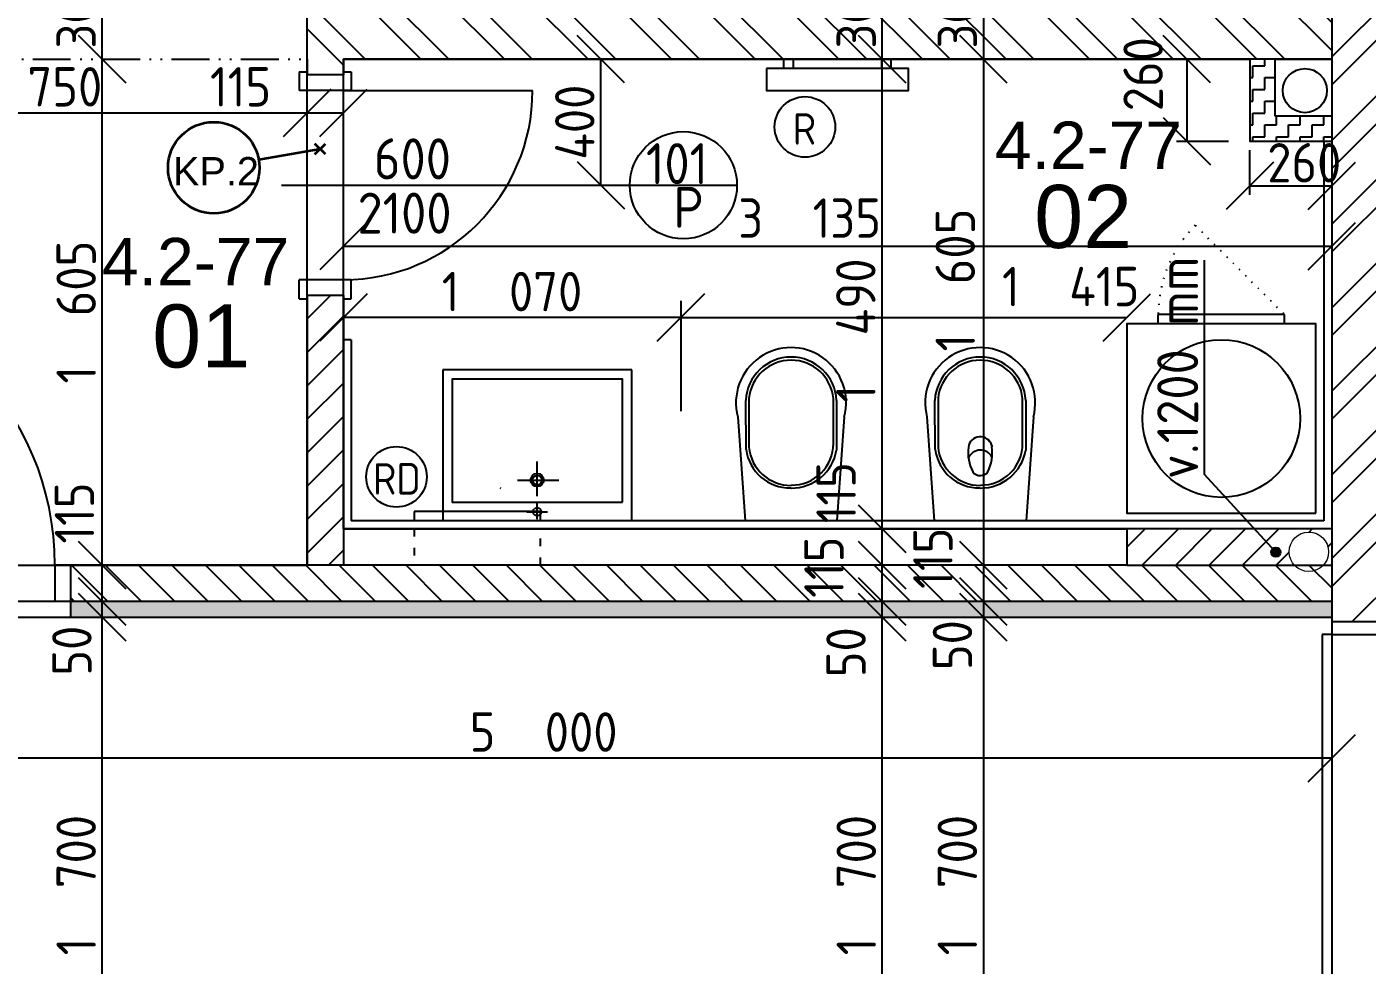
# Model space of a CAD drawing. Extents: x 4511820 to 5180432, y -1526536 to -944957.
# Drawn here: x 4989732 to 4993983, y -1065572 to -1062596 of the extents above; entities that cross this region are included whole.
import ezdxf

# ---------------------------------------------------------------- set-up
doc = ezdxf.new("R2010")
doc.units = 0
doc.header["$MEASUREMENT"] = 0
for name, pattern in [('ACAD_ISO03W100', [30, 12, -18]), ('ACAD_ISO07W100', [3.5, 0.5, -3]), ('ACAD_ISO12W100', [22, 12, -3, 0.5, -3, 0.5, -3]), ('DASHED', [0.75, 0.5, -0.25])]:
    doc.linetypes.add(name, pattern=pattern)
doc.layers.get('0').update_dxf_attribs({"linetype": 'CONTINUOUS'})
doc.layers.get('Defpoints').update_dxf_attribs({"color": 61, "linetype": 'CONTINUOUS'})
for name, color, linetype in [('DVERE', 45, 'CONTINUOUS'), ('KÓTY', 4, 'CONTINUOUS'), ('MÚRY', 1, 'CONTINUOUS'), ('Plochy', 41, 'CONTINUOUS'), ('POPIS', 7, 'CONTINUOUS'), ('TENKÁ', 7, 'CONTINUOUS'), ('tzb', 153, 'CONTINUOUS'), ('Z-Kúrenie', 101, 'CONTINUOUS'), ('ZARIADENIE1', 145, 'CONTINUOUS'), ('ZARIADOVACIE', 144, 'CONTINUOUS'), ('zz-vetr', 52, 'CONTINUOUS'), ('ŠRAFY', 82, 'CONTINUOUS')]:
    doc.layers.add(name, color=color, linetype=linetype)
doc.layers.add('preklady', color=74, linetype='CONTINUOUS', lineweight=35)
doc.layers.add('zz-kanal-splaskova', color=37, linetype='CONTINUOUS', lineweight=18)
doc.styles.add('ARIAL', font='arial.ttf')
doc.styles.add('STYLE1', font='isocp.shx')
doc.dimstyles.new('STANDARD-50', dxfattribs={"dimtxt": 125, "dimasz": 150, "dimexe": 10, "dimexo": 200, "dimgap": 20, "dimtad": 1, "dimdsep": 46, "dimlunit": 6, "dimtxsty": 'STYLE1', "dimblk1": 'OBLIQUE', "dimblk2": 'OBLIQUE', "dimsah": 1, "dimcen": 2.5, "dimse1": 1, "dimse2": 1, "dimadec": 0, "dimazin": 0, "dimtfac": 1, "dimtmove": 1, "dimatfit": 3, "dimldrblk": 'OBLIQUE', "dimfxl": 1, "dimtolj": 1, "dimtzin": 0, "dimarcsym": 0})

# ---------------------------------------------------------------- blocks, each defined once
blk = doc.blocks.new('pračka')
at = {"layer": 'ZARIADENIE1', "color": 8, "linetype": 'ACAD_ISO07W100', "ltscale": 8}
blk.add_line((4536136.9, -1117296.3), (4536419.7, -1117579.2), dxfattribs=at)
at = {"layer": 'ZARIADENIE1', "color": 8}
for p, q in [((4536419.7, -1117579.2), (4536019.7, -1117579.2)), ((4536019.7, -1117609.2), (4536019.7, -1117579.2)), ((4536419.7, -1117609.2), (4536419.7, -1117579.2))]:
    blk.add_line(p, q, dxfattribs=at)
blk.add_lwpolyline([(4536519.7, -1118209.2), (4536519.7, -1117609.2), (4535919.7, -1117609.2), (4535919.7, -1118209.2)], close=True, dxfattribs=at)
blk.add_circle((4536219.7, -1117909.2), 250, dxfattribs=at)
at = {"layer": 'ZARIADENIE1', "color": 8, "linetype": 'ACAD_ISO07W100', "ltscale": 8}
blk.add_arc((4536419.7, -1117579.2), 400, 135, 180, dxfattribs=at)
blk = doc.blocks.new('_OBLIQUE')
at = {"color": 0, "linetype": 'ByBlock'}
blk.add_line((-0.5, -0.5), (0.5, 0.5), dxfattribs=at)
blk = doc.blocks.new('*D20871')
at = {"layer": 'Defpoints', "color": 0}
for p in [(4989971, -1064468.2), (4990364.5, -1064468.2), (4990364.5, -1066168.2)]:
    blk.add_point(p, dxfattribs=at)
at = {"layer": 'KÓTY', "color": 0, "lineweight": -2}
blk.add_line((4989971, -1066168.2), (4989971, -1064468.2), dxfattribs=at)
at = {"layer": 'KÓTY', "color": 0, "linetype": 'ByBlock', "lineweight": -2, "xscale": 150, "yscale": 150, "zscale": 150}
for p, rotation in [((4989971, -1064468.2), 90), ((4989971, -1066168.2), 270)]:
    blk.add_blockref('_OBLIQUE', p, dxfattribs=dict(at, rotation=rotation))
at = {"layer": 'KÓTY', "color": 0, "insert": (4989888.5, -1065318.2), "char_height": 125, "attachment_point": 5, "rotation": 90, "style": 'STYLE1'}
blk.add_mtext('\\A1;1ﾠ700', dxfattribs=at)
blk = doc.blocks.new('*D20872')
at = {"layer": 'Defpoints', "color": 0}
for p in [(4989971, -1064418.2), (4989971, -1064418.2), (4989971, -1064468.2)]:
    blk.add_point(p, dxfattribs=at)
at = {"layer": 'KÓTY', "color": 0, "lineweight": -2}
blk.add_line((4989971, -1064468.2), (4989971, -1064418.2), dxfattribs=at)
at = {"layer": 'KÓTY', "color": 0, "linetype": 'ByBlock', "lineweight": -2, "xscale": 150, "yscale": 150, "zscale": 150}
for p, rotation in [((4989971, -1064418.2), 90), ((4989971, -1064468.2), 270)]:
    blk.add_blockref('_OBLIQUE', p, dxfattribs=dict(at, rotation=rotation))
at = {"layer": 'KÓTY', "color": 0, "insert": (4989875, -1064574.5), "char_height": 125, "attachment_point": 5, "rotation": 90, "style": 'STYLE1'}
blk.add_mtext('\\A1;50', dxfattribs=at)
blk = doc.blocks.new('*D20873')
at = {"layer": 'Defpoints', "color": 0}
for p in [(4989971, -1064303.2), (4990144.5, -1064303.2), (4989971, -1064418.2)]:
    blk.add_point(p, dxfattribs=at)
at = {"layer": 'KÓTY', "color": 0, "lineweight": -2}
blk.add_line((4989971, -1064418.2), (4989971, -1064303.2), dxfattribs=at)
at = {"layer": 'KÓTY', "color": 0, "linetype": 'ByBlock', "lineweight": -2, "xscale": 150, "yscale": 150, "zscale": 150}
for p, rotation in [((4989971, -1064303.2), 90), ((4989971, -1064418.2), 270)]:
    blk.add_blockref('_OBLIQUE', p, dxfattribs=dict(at, rotation=rotation))
at = {"layer": 'KÓTY', "color": 0, "insert": (4989883, -1064138), "char_height": 125, "attachment_point": 5, "rotation": 90, "style": 'STYLE1'}
blk.add_mtext('\\A1;115', dxfattribs=at)
blk = doc.blocks.new('*D20874')
at = {"layer": 'Defpoints', "color": 0}
for p in [(4989971, -1062698.2), (4990144.5, -1062698.2), (4990144.5, -1064303.2)]:
    blk.add_point(p, dxfattribs=at)
at = {"layer": 'KÓTY', "color": 0, "lineweight": -2}
blk.add_line((4989971, -1064303.2), (4989971, -1062698.2), dxfattribs=at)
at = {"layer": 'KÓTY', "color": 0, "linetype": 'ByBlock', "lineweight": -2, "xscale": 150, "yscale": 150, "zscale": 150}
for p, rotation in [((4989971, -1062698.2), 90), ((4989971, -1064303.2), 270)]:
    blk.add_blockref('_OBLIQUE', p, dxfattribs=dict(at, rotation=rotation))
at = {"layer": 'KÓTY', "color": 0, "insert": (4989888.5, -1063500.7), "char_height": 125, "attachment_point": 5, "rotation": 90, "style": 'STYLE1'}
blk.add_mtext('\\A1;1ﾠ605', dxfattribs=at)
blk = doc.blocks.new('*D20875')
at = {"layer": 'Defpoints', "color": 0}
for p in [(4989971, -1062398.2), (4990046, -1062398.2), (4990144.5, -1062698.2)]:
    blk.add_point(p, dxfattribs=at)
at = {"layer": 'KÓTY', "color": 0, "lineweight": -2}
blk.add_line((4989971, -1062698.2), (4989971, -1062398.2), dxfattribs=at)
at = {"layer": 'KÓTY', "color": 0, "linetype": 'ByBlock', "lineweight": -2, "xscale": 150, "yscale": 150, "zscale": 150}
for p, rotation in [((4989971, -1062398.2), 90), ((4989971, -1062698.2), 270)]:
    blk.add_blockref('_OBLIQUE', p, dxfattribs=dict(at, rotation=rotation))
at = {"layer": 'KÓTY', "color": 0, "insert": (4989888.5, -1062548.2), "char_height": 125, "attachment_point": 5, "rotation": 90, "style": 'STYLE1'}
blk.add_mtext('\\A1;300', dxfattribs=at)
blk = doc.blocks.new('*D20905')
at = {"layer": 'Defpoints', "color": 0}
for p in [(4993572.5, -1062398.2), (4992766, -1062698.2), (4993572.5, -1062698.2)]:
    blk.add_point(p, dxfattribs=at)
at = {"layer": 'KÓTY', "color": 0, "lineweight": -2}
blk.add_line((4992766, -1062398.2), (4992766, -1062698.2), dxfattribs=at)
at = {"layer": 'KÓTY', "color": 0, "linetype": 'ByBlock', "lineweight": -2, "xscale": 150, "yscale": 150, "zscale": 150}
for p, rotation in [((4992766, -1062398.2), 90), ((4992766, -1062698.2), 270)]:
    blk.add_blockref('_OBLIQUE', p, dxfattribs=dict(at, rotation=rotation))
at = {"layer": 'KÓTY', "color": 0, "insert": (4992683.5, -1062548.2), "char_height": 125, "attachment_point": 5, "rotation": 90, "style": 'STYLE1'}
blk.add_mtext('\\A1;300', dxfattribs=at)
blk = doc.blocks.new('*D20906')
at = {"layer": 'Defpoints', "color": 0}
for p in [(4993572.5, -1062698.2), (4992766, -1064303.2), (4993572.5, -1064303.2)]:
    blk.add_point(p, dxfattribs=at)
at = {"layer": 'KÓTY', "color": 0, "lineweight": -2}
blk.add_line((4992766, -1062698.2), (4992766, -1064303.2), dxfattribs=at)
at = {"layer": 'KÓTY', "color": 0, "linetype": 'ByBlock', "lineweight": -2, "xscale": 150, "yscale": 150, "zscale": 150}
for p, rotation in [((4992766, -1062698.2), 90), ((4992766, -1064303.2), 270)]:
    blk.add_blockref('_OBLIQUE', p, dxfattribs=dict(at, rotation=rotation))
at = {"layer": 'KÓTY', "color": 0, "insert": (4992677, -1063399), "char_height": 125, "attachment_point": 5, "rotation": 90, "style": 'STYLE1'}
blk.add_mtext('\\A1;1ﾠ605', dxfattribs=at)
blk = doc.blocks.new('*D20907')
at = {"layer": 'Defpoints', "color": 0}
for p in [(4993572.5, -1064303.2), (4992766, -1064418.2), (4993572.5, -1064418.2)]:
    blk.add_point(p, dxfattribs=at)
at = {"layer": 'KÓTY', "color": 0, "lineweight": -2}
blk.add_line((4992766, -1064303.2), (4992766, -1064418.2), dxfattribs=at)
at = {"layer": 'KÓTY', "color": 0, "linetype": 'ByBlock', "lineweight": -2, "xscale": 150, "yscale": 150, "zscale": 150}
for p, rotation in [((4992766, -1064303.2), 90), ((4992766, -1064418.2), 270)]:
    blk.add_blockref('_OBLIQUE', p, dxfattribs=dict(at, rotation=rotation))
at = {"layer": 'KÓTY', "color": 0, "insert": (4992606, -1064281.5), "char_height": 125, "attachment_point": 5, "rotation": 90, "style": 'STYLE1'}
blk.add_mtext('\\A1;115', dxfattribs=at)
blk = doc.blocks.new('*D20908')
at = {"layer": 'Defpoints', "color": 0}
for p in [(4993572.5, -1064418.2), (4992766, -1064468.2), (4993572.5, -1064468.2)]:
    blk.add_point(p, dxfattribs=at)
at = {"layer": 'KÓTY', "color": 0, "lineweight": -2}
blk.add_line((4992766, -1064418.2), (4992766, -1064468.2), dxfattribs=at)
at = {"layer": 'KÓTY', "color": 0, "linetype": 'ByBlock', "lineweight": -2, "xscale": 150, "yscale": 150, "zscale": 150}
for p, rotation in [((4992766, -1064418.2), 90), ((4992766, -1064468.2), 270)]:
    blk.add_blockref('_OBLIQUE', p, dxfattribs=dict(at, rotation=rotation))
at = {"layer": 'KÓTY', "color": 0, "insert": (4992668, -1064557), "char_height": 125, "attachment_point": 5, "rotation": 90, "style": 'STYLE1'}
blk.add_mtext('\\A1;50', dxfattribs=at)
blk = doc.blocks.new('*D20909')
at = {"layer": 'Defpoints', "color": 0}
for p in [(4993572.5, -1064468.2), (4992766, -1066168.2), (4993572.5, -1066168.2)]:
    blk.add_point(p, dxfattribs=at)
at = {"layer": 'KÓTY', "color": 0, "lineweight": -2}
blk.add_line((4992766, -1064468.2), (4992766, -1066168.2), dxfattribs=at)
at = {"layer": 'KÓTY', "color": 0, "linetype": 'ByBlock', "lineweight": -2, "xscale": 150, "yscale": 150, "zscale": 150}
for p, rotation in [((4992766, -1064468.2), 90), ((4992766, -1066168.2), 270)]:
    blk.add_blockref('_OBLIQUE', p, dxfattribs=dict(at, rotation=rotation))
at = {"layer": 'KÓTY', "color": 0, "insert": (4992683.5, -1065318.2), "char_height": 125, "attachment_point": 5, "rotation": 90, "style": 'STYLE1'}
blk.add_mtext('\\A1;1ﾠ700', dxfattribs=at)
blk = doc.blocks.new('*D20911')
at = {"layer": 'Defpoints', "color": 0}
for p in [(4992445.5, -1064468.2), (4992445.5, -1064468.2), (4992445.5, -1066168.2)]:
    blk.add_point(p, dxfattribs=at)
at = {"layer": 'KÓTY', "color": 0, "lineweight": -2}
blk.add_line((4992445.5, -1066168.2), (4992445.5, -1064468.2), dxfattribs=at)
at = {"layer": 'KÓTY', "color": 0, "linetype": 'ByBlock', "lineweight": -2, "xscale": 150, "yscale": 150, "zscale": 150}
for p, rotation in [((4992445.5, -1064468.2), 90), ((4992445.5, -1066168.2), 270)]:
    blk.add_blockref('_OBLIQUE', p, dxfattribs=dict(at, rotation=rotation))
at = {"layer": 'KÓTY', "color": 0, "insert": (4992363, -1065318.2), "char_height": 125, "attachment_point": 5, "rotation": 90, "style": 'STYLE1'}
blk.add_mtext('\\A1;1ﾠ700', dxfattribs=at)
blk = doc.blocks.new('*D20912')
at = {"layer": 'Defpoints', "color": 0}
for p in [(4992445.5, -1064418.2), (4992445.5, -1064418.2), (4992445.5, -1064468.2)]:
    blk.add_point(p, dxfattribs=at)
at = {"layer": 'KÓTY', "color": 0, "lineweight": -2}
blk.add_line((4992445.5, -1064468.2), (4992445.5, -1064418.2), dxfattribs=at)
at = {"layer": 'KÓTY', "color": 0, "linetype": 'ByBlock', "lineweight": -2, "xscale": 150, "yscale": 150, "zscale": 150}
for p, rotation in [((4992445.5, -1064418.2), 90), ((4992445.5, -1064468.2), 270)]:
    blk.add_blockref('_OBLIQUE', p, dxfattribs=dict(at, rotation=rotation))
at = {"layer": 'KÓTY', "color": 0, "insert": (4992330.5, -1064579.5), "char_height": 125, "attachment_point": 5, "rotation": 90, "style": 'STYLE1'}
blk.add_mtext('\\A1;50', dxfattribs=at)
blk = doc.blocks.new('*D20913')
at = {"layer": 'Defpoints', "color": 0}
for p in [(4992445.5, -1064303.2), (4992445.5, -1064303.2), (4992445.5, -1064418.2)]:
    blk.add_point(p, dxfattribs=at)
at = {"layer": 'KÓTY', "color": 0, "lineweight": -2}
blk.add_line((4992445.5, -1064418.2), (4992445.5, -1064303.2), dxfattribs=at)
at = {"layer": 'KÓTY', "color": 0, "linetype": 'ByBlock', "lineweight": -2, "xscale": 150, "yscale": 150, "zscale": 150}
for p, rotation in [((4992445.5, -1064303.2), 90), ((4992445.5, -1064418.2), 270)]:
    blk.add_blockref('_OBLIQUE', p, dxfattribs=dict(at, rotation=rotation))
at = {"layer": 'KÓTY', "color": 0, "insert": (4992260.5, -1064309.9), "char_height": 125, "attachment_point": 5, "rotation": 90, "style": 'STYLE1'}
blk.add_mtext('\\A1;115', dxfattribs=at)
blk = doc.blocks.new('*D20914')
at = {"layer": 'Defpoints', "color": 0}
for p in [(4992445.5, -1064188.2), (4992445.5, -1064188.2), (4992445.5, -1064303.2)]:
    blk.add_point(p, dxfattribs=at)
at = {"layer": 'KÓTY', "color": 0, "lineweight": -2}
blk.add_line((4992445.5, -1064303.2), (4992445.5, -1064188.2), dxfattribs=at)
at = {"layer": 'KÓTY', "color": 0, "linetype": 'ByBlock', "lineweight": -2, "xscale": 150, "yscale": 150, "zscale": 150}
for p, rotation in [((4992445.5, -1064188.2), 90), ((4992445.5, -1064303.2), 270)]:
    blk.add_blockref('_OBLIQUE', p, dxfattribs=dict(at, rotation=rotation))
at = {"layer": 'KÓTY', "color": 0, "insert": (4992299, -1064073.5), "char_height": 125, "attachment_point": 5, "rotation": 90, "style": 'STYLE1'}
blk.add_mtext('\\A1;115', dxfattribs=at)
blk = doc.blocks.new('*D20915')
at = {"layer": 'Defpoints', "color": 0}
for p in [(4992445.5, -1062698.2), (4992445.5, -1062698.2), (4992445.5, -1064188.2)]:
    blk.add_point(p, dxfattribs=at)
at = {"layer": 'KÓTY', "color": 0, "lineweight": -2}
blk.add_line((4992445.5, -1064188.2), (4992445.5, -1062698.2), dxfattribs=at)
at = {"layer": 'KÓTY', "color": 0, "linetype": 'ByBlock', "lineweight": -2, "xscale": 150, "yscale": 150, "zscale": 150}
for p, rotation in [((4992445.5, -1062698.2), 90), ((4992445.5, -1064188.2), 270)]:
    blk.add_blockref('_OBLIQUE', p, dxfattribs=dict(at, rotation=rotation))
at = {"layer": 'KÓTY', "color": 0, "insert": (4992361.5, -1063559), "char_height": 125, "attachment_point": 5, "rotation": 90, "style": 'STYLE1'}
blk.add_mtext('\\A1;1ﾠ490', dxfattribs=at)
blk = doc.blocks.new('*D20916')
at = {"layer": 'Defpoints', "color": 0}
for p in [(4992445.5, -1062398.2), (4992445.5, -1062398.2), (4992445.5, -1062698.2)]:
    blk.add_point(p, dxfattribs=at)
at = {"layer": 'KÓTY', "color": 0, "lineweight": -2}
blk.add_line((4992445.5, -1062698.2), (4992445.5, -1062398.2), dxfattribs=at)
at = {"layer": 'KÓTY', "color": 0, "linetype": 'ByBlock', "lineweight": -2, "xscale": 150, "yscale": 150, "zscale": 150}
for p, rotation in [((4992445.5, -1062398.2), 90), ((4992445.5, -1062698.2), 270)]:
    blk.add_blockref('_OBLIQUE', p, dxfattribs=dict(at, rotation=rotation))
at = {"layer": 'KÓTY', "color": 0, "insert": (4992363, -1062548.2), "char_height": 125, "attachment_point": 5, "rotation": 90, "style": 'STYLE1'}
blk.add_mtext('\\A1;300', dxfattribs=at)
blk = doc.blocks.new('*D20991')
at = {"layer": 'Defpoints', "color": 0}
for p in [(4991552.5, -1062698.2), (4991878.5, -1062698.2), (4991878.5, -1063098.2)]:
    blk.add_point(p, dxfattribs=at)
at = {"layer": 'KÓTY', "color": 0, "lineweight": -2}
blk.add_line((4991552.5, -1063098.2), (4991552.5, -1062698.2), dxfattribs=at)
at = {"layer": 'KÓTY', "color": 0, "linetype": 'ByBlock', "lineweight": -2, "xscale": 150, "yscale": 150, "zscale": 150}
for p, rotation in [((4991552.5, -1062698.2), 90), ((4991552.5, -1063098.2), 270)]:
    blk.add_blockref('_OBLIQUE', p, dxfattribs=dict(at, rotation=rotation))
at = {"layer": 'KÓTY', "color": 0, "insert": (4991470, -1062898.2), "char_height": 125, "attachment_point": 5, "rotation": 90, "style": 'STYLE1'}
blk.add_mtext('\\A1;400', dxfattribs=at)
blk = doc.blocks.new('*D20992')
at = {"layer": 'Defpoints', "color": 0}
for p in [(4990736, -1063518), (4990736, -1064188.2), (4991806, -1064245.7)]:
    blk.add_point(p, dxfattribs=at)
at = {"layer": 'KÓTY', "color": 0, "lineweight": -2}
blk.add_line((4991806, -1063518), (4990736, -1063518), dxfattribs=at)
at = {"layer": 'KÓTY', "color": 0, "linetype": 'ByBlock', "lineweight": -2, "xscale": 150, "yscale": 150, "zscale": 150, "rotation": 180}
blk.add_blockref('_OBLIQUE', (4990736, -1063518), dxfattribs=at)
at = {"layer": 'KÓTY', "color": 0, "linetype": 'ByBlock', "lineweight": -2, "xscale": 150, "yscale": 150, "zscale": 150}
blk.add_blockref('_OBLIQUE', (4991806, -1063518), dxfattribs=at)
at = {"layer": 'KÓTY', "color": 0, "insert": (4991271, -1063435.5), "char_height": 125, "attachment_point": 5, "style": 'STYLE1'}
blk.add_mtext('\\A1;1ﾠ070', dxfattribs=at)
blk = doc.blocks.new('*D20993')
at = {"layer": 'Defpoints', "color": 0}
for p in [(4993221, -1063518), (4991806, -1064188.2), (4993221, -1064188.2)]:
    blk.add_point(p, dxfattribs=at)
at = {"layer": 'KÓTY', "color": 0, "lineweight": -2}
blk.add_line((4991806, -1063518), (4993221, -1063518), dxfattribs=at)
at = {"layer": 'KÓTY', "color": 0, "linetype": 'ByBlock', "lineweight": -2, "xscale": 150, "yscale": 150, "zscale": 150, "rotation": 180}
blk.add_blockref('_OBLIQUE', (4991806, -1063518), dxfattribs=at)
at = {"layer": 'KÓTY', "color": 0, "linetype": 'ByBlock', "lineweight": -2, "xscale": 150, "yscale": 150, "zscale": 150}
blk.add_blockref('_OBLIQUE', (4993221, -1063518), dxfattribs=at)
at = {"layer": 'KÓTY', "color": 0, "insert": (4993043, -1063419.5), "char_height": 125, "attachment_point": 5, "style": 'STYLE1'}
blk.add_mtext('\\A1;1ﾠ415', dxfattribs=at)
blk = doc.blocks.new('*D21001')
at = {"layer": 'Defpoints', "color": 0}
for p in [(4988871, -1064418.2), (4993871, -1064418.2), (4988871, -1064915)]:
    blk.add_point(p, dxfattribs=at)
at = {"layer": 'KÓTY', "color": 0, "lineweight": -2}
blk.add_line((4993871, -1064915), (4988871, -1064915), dxfattribs=at)
at = {"layer": 'KÓTY', "color": 0, "linetype": 'ByBlock', "lineweight": -2, "xscale": 150, "yscale": 150, "zscale": 150, "rotation": 180}
blk.add_blockref('_OBLIQUE', (4988871, -1064915), dxfattribs=at)
at = {"layer": 'KÓTY', "color": 0, "linetype": 'ByBlock', "lineweight": -2, "xscale": 150, "yscale": 150, "zscale": 150}
blk.add_blockref('_OBLIQUE', (4993871, -1064915), dxfattribs=at)
at = {"layer": 'KÓTY', "color": 0, "insert": (4991371, -1064832.5), "char_height": 125, "attachment_point": 5, "style": 'STYLE1'}
blk.add_mtext('\\A1;5ﾠ000', dxfattribs=at)
blk = doc.blocks.new('*D21048')
at = {"layer": 'Defpoints', "color": 0}
for p in [(4988871, -1062698.2), (4990621, -1062698.2), (4990621, -1062868.5)]:
    blk.add_point(p, dxfattribs=at)
at = {"layer": 'KÓTY', "color": 0, "lineweight": -2}
blk.add_line((4988871, -1062868.5), (4990621, -1062868.5), dxfattribs=at)
at = {"layer": 'KÓTY', "color": 0, "linetype": 'ByBlock', "lineweight": -2, "xscale": 150, "yscale": 150, "zscale": 150, "rotation": 180}
blk.add_blockref('_OBLIQUE', (4988871, -1062868.5), dxfattribs=at)
at = {"layer": 'KÓTY', "color": 0, "linetype": 'ByBlock', "lineweight": -2, "xscale": 150, "yscale": 150, "zscale": 150}
blk.add_blockref('_OBLIQUE', (4990621, -1062868.5), dxfattribs=at)
at = {"layer": 'KÓTY', "color": 0, "insert": (4989746, -1062786), "char_height": 125, "attachment_point": 5, "style": 'STYLE1'}
blk.add_mtext('\\A1;1ﾠ750', dxfattribs=at)
blk = doc.blocks.new('*D21049')
at = {"layer": 'Defpoints', "color": 0}
for p in [(4990621, -1062698.2), (4990736, -1062698.2), (4990736, -1062868.5)]:
    blk.add_point(p, dxfattribs=at)
at = {"layer": 'KÓTY', "color": 0, "lineweight": -2}
blk.add_line((4990621, -1062868.5), (4990736, -1062868.5), dxfattribs=at)
at = {"layer": 'KÓTY', "color": 0, "linetype": 'ByBlock', "lineweight": -2, "xscale": 150, "yscale": 150, "zscale": 150, "rotation": 180}
blk.add_blockref('_OBLIQUE', (4990621, -1062868.5), dxfattribs=at)
at = {"layer": 'KÓTY', "color": 0, "linetype": 'ByBlock', "lineweight": -2, "xscale": 150, "yscale": 150, "zscale": 150}
blk.add_blockref('_OBLIQUE', (4990736, -1062868.5), dxfattribs=at)
at = {"layer": 'KÓTY', "color": 0, "insert": (4990410, -1062786), "char_height": 125, "attachment_point": 5, "style": 'STYLE1'}
blk.add_mtext('\\A1;115', dxfattribs=at)
blk = doc.blocks.new('*D31608')
at = {"layer": 'Defpoints', "color": 0}
for p in [(4993611, -1062698.2), (4993411, -1062958.2), (4993611, -1062958.2)]:
    blk.add_point(p, dxfattribs=at)
at = {"layer": 'KÓTY', "color": 0, "lineweight": -2}
blk.add_line((4993411, -1062698.2), (4993411, -1062958.2), dxfattribs=at)
at = {"layer": 'KÓTY', "color": 0, "linetype": 'ByBlock', "lineweight": -2, "xscale": 150, "yscale": 150, "zscale": 150}
for p, rotation in [((4993411, -1062698.2), 90), ((4993411, -1062958.2), 270)]:
    blk.add_blockref('_OBLIQUE', p, dxfattribs=dict(at, rotation=rotation))
at = {"layer": 'KÓTY', "color": 0, "insert": (4993272.8, -1062746.1), "char_height": 125, "attachment_point": 5, "rotation": 90, "style": 'STYLE1'}
blk.add_mtext('\\A1;260', dxfattribs=at)
blk = doc.blocks.new('*D31609')
at = {"layer": 'Defpoints', "color": 0}
for p in [(4993611, -1062958.2), (4993871, -1062958.2), (4993871, -1063100)]:
    blk.add_point(p, dxfattribs=at)
at = {"layer": 'KÓTY', "color": 0, "lineweight": -2}
blk.add_line((4993611, -1063100), (4993871, -1063100), dxfattribs=at)
at = {"layer": 'KÓTY', "color": 0, "linetype": 'ByBlock', "lineweight": -2, "xscale": 150, "yscale": 150, "zscale": 150, "rotation": 180}
blk.add_blockref('_OBLIQUE', (4993611, -1063100), dxfattribs=at)
at = {"layer": 'KÓTY', "color": 0, "linetype": 'ByBlock', "lineweight": -2, "xscale": 150, "yscale": 150, "zscale": 150}
blk.add_blockref('_OBLIQUE', (4993871, -1063100), dxfattribs=at)
at = {"layer": 'KÓTY', "color": 0, "insert": (4993784, -1063027), "char_height": 125, "attachment_point": 5, "style": 'STYLE1'}
blk.add_mtext('\\A1;260', dxfattribs=at)
blk = doc.blocks.new('*D31610')
at = {"layer": 'Defpoints', "color": 0}
for p in [(4993871, -1063291), (4990736, -1063463.7), (4993871, -1063463.7)]:
    blk.add_point(p, dxfattribs=at)
at = {"layer": 'KÓTY', "color": 0, "lineweight": -2}
blk.add_line((4990736, -1063291), (4993871, -1063291), dxfattribs=at)
at = {"layer": 'KÓTY', "color": 0, "linetype": 'ByBlock', "lineweight": -2, "xscale": 150, "yscale": 150, "zscale": 150, "rotation": 180}
blk.add_blockref('_OBLIQUE', (4990736, -1063291), dxfattribs=at)
at = {"layer": 'KÓTY', "color": 0, "linetype": 'ByBlock', "lineweight": -2, "xscale": 150, "yscale": 150, "zscale": 150}
blk.add_blockref('_OBLIQUE', (4993871, -1063291), dxfattribs=at)
at = {"layer": 'KÓTY', "color": 0, "insert": (4992215, -1063202.5), "char_height": 125, "attachment_point": 5, "style": 'STYLE1'}
blk.add_mtext('\\A1;3ﾠ135', dxfattribs=at)

msp = doc.modelspace()

# ---------------------------------------------------------------- hatches: boundary and pattern name
at = {"layer": 'KÓTY'}
h = msp.add_hatch(color=256, dxfattribs=at)
h.dxf.hatch_style = 1
h.paths.add_polyline_path([(4993709, -1064261.863, -0.65381715), (4993683.826, -1064272.885, -1.52947961)])
at = {"layer": 'ŠRAFY'}
h = msp.add_hatch(dxfattribs=at)
h.set_pattern_fill('ANSI32', color=256, scale=500)
h.set_pattern_definition([(45, (462343.18, 70767), (-132.5825215, 132.5825215), []), (45, (462431.57, 70767), (-132.5825215, 132.5825215), [])])
h.paths.add_polyline_path([(4994251, -1064483.172), (4994251, -1061358.172), (4993871, -1061358.172), (4993871, -1062398.172), (4993871, -1062698.172), (4993871, -1064303.172), (4993871, -1064468.172), (4993871, -1064483.172)])
h = msp.add_hatch(dxfattribs=at)
h.set_pattern_fill('ANSI32', color=256, scale=500, angle=90)
h.set_pattern_definition([(135, (462343.18, 70767), (-132.5825215, -132.5825215), []), (135, (462343.18, 70855.4), (-132.5825215, -132.5825215), [])])
h.paths.add_polyline_path([(4993871, -1062698.172), (4993871, -1062398.172), (4991356, -1062398.172), (4991241, -1062398.172), (4990621, -1062398.172), (4990621, -1062748.172), (4990736, -1062748.172), (4990736, -1062698.172)])
h.paths.add_polyline_path([(4992238, -1062691.971), (4992238, -1062404.373), (4992488, -1062404.373), (4992488, -1062691.971)], flags=24)
h.paths.add_polyline_path([(4992558.5, -1062691.971), (4992558.5, -1062404.373), (4992808.5, -1062404.373), (4992808.5, -1062691.971)], flags=24)
at = {"layer": 'ŠRAFY', "ltscale": 0.25}
h = msp.add_hatch(dxfattribs=at)
h.set_pattern_fill('ZIGZAG', color=256, scale=300, style=0)
h.set_pattern_definition([(0, (-68841.5, 390818.02), (37.5, 37.5), [37.5, -37.5]), (90, (-68804, 390818.02), (-37.5, 37.5), [37.5, -37.5])])
h.paths.add_polyline_path([(4993611, -1062958.172), (4993871, -1062958.172), (4993871, -1062878.172), (4993691, -1062878.172), (4993691, -1062698.172), (4993611, -1062698.172)])
h = msp.add_hatch(dxfattribs=at)
h.set_pattern_fill('ANSI31', color=256, scale=600, style=0)
h.set_pattern_definition([(45, (515270.5, 400718.02), (-53.0330086, 53.0330086), [])])
h.paths.add_polyline_path([(4990736, -1064303.172), (4990736, -1064188.172), (4990736, -1063448.172), (4990621, -1063448.172), (4990621, -1064303.172)])
h = msp.add_hatch(dxfattribs=at)
h.set_pattern_fill('ANSI31', color=256, scale=600, angle=90, style=0)
h.set_pattern_definition([(135, (-3027222.4, 552769.84), (-53.0330086, -53.0330086), [])])
h.paths.add_polyline_path([(4993871, -1064418.172), (4993871, -1064303.172), (4991806, -1064303.172), (4990736, -1064303.172), (4990621, -1064303.172), (4989871, -1064303.172), (4989871, -1064418.172)])
h.paths.add_polyline_path([(4992135.5, -1064428.672), (4992135.5, -1064191.172), (4992385.5, -1064191.172), (4992385.5, -1064428.672)], flags=9)
h.paths.add_polyline_path([(4992481, -1064400.25), (4992481, -1064162.75), (4992731, -1064162.75), (4992731, -1064400.25)], flags=9)
h = msp.add_hatch(dxfattribs=at)
h.set_pattern_fill('ANSI31', color=256, scale=600, style=0)
h.set_pattern_definition([(45, (515270.5, 390818.02), (-53.0330086, 53.0330086), [])])
h.paths.add_polyline_path([(4993221, -1064188.172), (4993221, -1064303.172), (4993752.431, -1064303.172, -1.4620279), (4993861, -1064260.936, -0.18766152), (4993844.569, -1064303.172), (4993871, -1064303.172), (4993871, -1064188.172)])
at = {"layer": 'ŠRAFY'}
h = msp.add_hatch(dxfattribs=at)
h.set_pattern_fill('DOTS', color=256, scale=250)
h.paths.add_polyline_path([(4993871, -1064418.172), (4989871, -1064418.172), (4989871, -1064468.172), (4993871, -1064468.172)])

# ---------------------------------------------------------------- linework, layer by layer
at = {"layer": 'DVERE', "ltscale": 0.25}
for p, q in [((4990596, -1062738.172), (4990596, -1062798.172)), ((4990596, -1062738.172), (4990621, -1062738.172)), ((4990736, -1062738.172), (4990761, -1062738.172)), ((4990761, -1062738.172), (4990761, -1062798.172)), ((4990761, -1062798.172), (4990596, -1062798.172)), ((4990621, -1063398.172), (4990621, -1062798.172)), ((4990736, -1063398.172), (4990736, -1062798.172)), ((4990736, -1062798.172), (4991336, -1062798.172)), ((4990539.844, -1063098.172), (4991644.5, -1063098.172)), ((4991644.5, -1063098.172), (4991984.5, -1063098.172)), ((4990596, -1063458.172), (4990596, -1063398.172)), ((4990761, -1063398.172), (4990596, -1063398.172)), ((4990761, -1063458.172), (4990761, -1063398.172)), ((4990596, -1063458.172), (4990621, -1063458.172)), ((4990736, -1063458.172), (4990761, -1063458.172))]:
    msp.add_line(p, q, dxfattribs=at)
at = {"layer": 'DVERE'}
for p, q in [((4988921, -1064303.172), (4989821, -1064303.172)), ((4989821, -1064418.172), (4988921, -1064418.172))]:
    msp.add_line(p, q, dxfattribs=at)
at = {"layer": 'DVERE', "ltscale": 0.25}
msp.add_circle((4991814.5, -1063098.172), 170, dxfattribs=at)
msp.add_arc((4990736, -1062798.172), 600, 270, 0, dxfattribs=at)
at = {"layer": 'DVERE'}
msp.add_arc((4988921, -1064303.172), 900, 0, 90, dxfattribs=at)
at = {"layer": 'KÓTY'}
for p, q in [((4993378.5, -1062958.172), (4993544, -1062958.172)), ((4993611, -1063128.98), (4993611, -1062987.172)), ((4993466, -1063335.363), (4993466, -1064014.863)), ((4993694, -1064261.863), (4993466, -1064014.863))]:
    msp.add_line(p, q, dxfattribs=at)
at = {"layer": 'KÓTY', "ltscale": 0.25}
msp.add_line((4991806, -1063464.597), (4991806, -1063814.597), dxfattribs=at)
msp.add_line((4991806, -1063464.597), (4991806, -1063814.597), dxfattribs=at)
at = {"layer": 'KÓTY'}
msp.add_circle((4993694, -1064261.863), 15, dxfattribs=at)
at = {"layer": 'MÚRY'}
for p, q in [((4990621, -1062748.172), (4990621, -1062398.172)), ((4990621, -1062698.172), (4990621, -1062748.172)), ((4993611, -1062698.172), (4990736, -1062698.172)), ((4990736, -1062698.172), (4990736, -1062748.172)), ((4993611, -1062698.172), (4993611, -1062958.172)), ((4993691, -1062698.172), (4993871, -1062698.172)), ((4993871, -1062698.172), (4993691, -1062698.172)), ((4993691, -1062698.172), (4993691, -1062878.172)), ((4993871, -1062698.172), (4993871, -1062878.172)), ((4993691, -1062878.172), (4993871, -1062878.172)), ((4993611, -1062958.172), (4993871, -1062958.172)), ((4993871, -1062958.172), (4993871, -1064188.172)), ((4990621, -1063448.172), (4990621, -1064303.172)), ((4993221, -1064188.172), (4993221, -1064303.172)), ((4989821, -1064303.172), (4989821, -1064418.172)), ((4989871, -1064418.172), (4989821, -1064418.172)), ((4989871, -1064418.172), (4989871, -1064468.172)), ((4989871, -1064468.172), (4993871, -1064468.172)), ((4993871, -1064468.172), (4993871, -1064523.172)), ((4993871, -1064523.172), (4994411, -1064523.172))]:
    msp.add_line(p, q, dxfattribs=at)
at = {"layer": 'MÚRY', "ltscale": 0.25}
for p, q in [((4990736, -1062748.172), (4990621, -1062748.172)), ((4990736, -1063448.172), (4990621, -1063448.172)), ((4990736, -1063448.172), (4990736, -1064303.172)), ((4993871, -1064188.172), (4993221, -1064188.172)), ((4990621, -1064303.172), (4989821, -1064303.172)), ((4993221, -1064303.172), (4990736, -1064303.172))]:
    msp.add_line(p, q, dxfattribs=at)
at = {"layer": 'Plochy'}
for points in [[(4990621, -1062398.172), (4988871, -1062398.172), (4988871, -1064303.172), (4990621, -1064303.172)], [(4990736, -1064188.172), (4990736, -1062698.172), (4993611, -1062698.172), (4993611, -1062958.172), (4993871, -1062958.172), (4993871, -1064188.172)], [(4989561, -1066168.172), (4988912.5, -1066168.172), (4988871, -1066168.172), (4988871, -1064468.172), (4993871, -1064468.172), (4993871, -1066168.172), (4991321, -1066168.172), (4991321, -1066468.172), (4991456, -1066468.172), (4991456, -1069718.172), (4991571, -1069718.172), (4991571, -1069528.172), (4993871, -1069528.172), (4993871, -1071168.172), (4992871, -1071168.172), (4992871, -1071468.172), (4991321, -1071468.172), (4991321, -1073468.172), (4989286, -1073468.172), (4989286, -1071768.172), (4989561, -1071768.172)]]:
    msp.add_lwpolyline(points, close=True, dxfattribs=at)
at = {"layer": 'preklady'}
for p, q in [((4990645.882, -1063000.116), (4990679.116, -1062966.882)), ((4990679.117, -1063000.117), (4990645.883, -1062966.883)), ((4990662.499, -1062983.499), (4990467.821, -1063017.631))]:
    msp.add_line(p, q, dxfattribs=at)
at = {"layer": 'preklady', "ltscale": 0.25}
msp.add_circle((4990325, -1063042.672), 145, dxfattribs=at)
at = {"layer": 'TENKÁ'}
for p, q in [((4993871, -1062398.172), (4993871, -1062698.172)), ((4993691, -1062698.172), (4993611, -1062698.172)), ((4993691, -1062698.172), (4993671, -1062698.172)), ((4993871, -1062878.172), (4993871, -1062898.172)), ((4993871, -1062878.172), (4993871, -1062958.172)), ((4993871, -1064188.172), (4993871, -1064468.172)), ((4989871, -1064303.172), (4989871, -1064418.172)), ((4990736, -1064303.172), (4990621, -1064303.172)), ((4993221, -1064303.172), (4993871, -1064303.172)), ((4993871, -1064418.172), (4989871, -1064418.172)), ((4994251, -1064483.172), (4993871, -1064483.172))]:
    msp.add_line(p, q, dxfattribs=at)
at = {"layer": 'TENKÁ', "linetype": 'ACAD_ISO12W100', "ltscale": 10}
for p, q in [((4988871, -1062698.172), (4990621, -1062698.172)), ((4988871, -1064468.172), (4989871, -1064468.172))]:
    msp.add_line(p, q, dxfattribs=at)
at = {"layer": 'TENKÁ', "ltscale": 0.25}
for p, q in [((4993846, -1062958.172), (4993846, -1064163.172)), ((4990761, -1063588.172), (4990736, -1063588.172)), ((4990761, -1063588.172), (4990761, -1064163.172)), ((4993846, -1064163.172), (4990761, -1064163.172)), ((4990736, -1064188.172), (4993221, -1064188.172)), ((4993841, -1064523.172), (4993841, -1065943.172)), ((4993871, -1064523.172), (4993841, -1064523.172))]:
    msp.add_line(p, q, dxfattribs=at)
at = {"layer": 'TENKÁ', "linetype": 'ACAD_ISO03W100', "ltscale": 8}
msp.add_line((4993871, -1064523.172), (4993871, -1065943.172), dxfattribs=at)
at = {"layer": 'tzb'}
for p, q in [((4991361, -1064133.172), (4990961, -1064133.172)), ((4990961, -1064133.172), (4990961, -1064163.172)), ((4991361, -1064163.172), (4991361, -1064133.172))]:
    msp.add_line(p, q, dxfattribs=at)
at = {"layer": 'tzb', "linetype": 'ACAD_ISO03W100', "ltscale": 2}
for p, q in [((4990961, -1064188.172), (4990961, -1064303.172)), ((4991361, -1064303.172), (4991361, -1064188.172))]:
    msp.add_line(p, q, dxfattribs=at)
at = {"layer": 'tzb'}
msp.add_circle((4990904.63, -1064023.192), 96, dxfattribs=at)
at = {"layer": 'Z-Kúrenie', "linetype": 'Continuous'}
for p, q in [((4992133.5, -1062728.172), (4992133.5, -1062698.172)), ((4992163.5, -1062728.172), (4992163.5, -1062698.172)), ((4992443.5, -1062728.172), (4992443.5, -1062698.172)), ((4992473.5, -1062728.172), (4992473.5, -1062698.172))]:
    msp.add_line(p, q, dxfattribs=at)
msp.add_lwpolyline([(4992078.5, -1062728.172), (4992078.5, -1062798.172), (4992528.5, -1062798.172), (4992528.5, -1062728.172)], close=True, dxfattribs=at)
msp.add_circle((4992200.022, -1062913.194), 96, dxfattribs=at)
at = {"layer": 'ZARIADOVACIE', "ltscale": 0.25}
for p, q in [((4991651, -1063683.172), (4991051, -1063683.172)), ((4991051, -1063683.172), (4991051, -1064163.172)), ((4991651, -1064163.172), (4991651, -1063683.172))]:
    msp.add_line(p, q, dxfattribs=at)
at = {"layer": 'ZARIADOVACIE'}
for p, q in [((4992013.456, -1063936.038), (4992012.33, -1063780.882)), ((4992022.353, -1063774.708), (4992022.353, -1063929.369)), ((4992290.363, -1063917.529), (4992290.363, -1063774.708)), ((4992300.218, -1063780.882), (4992300.218, -1063938.291)), ((4992613.456, -1063936.038), (4992612.33, -1063780.882)), ((4992622.353, -1063774.708), (4992622.353, -1063929.369)), ((4992890.363, -1063917.529), (4992890.363, -1063774.708)), ((4992900.218, -1063780.882), (4992900.218, -1063938.291)), ((4991987.187, -1063833.174), (4992010.263, -1064163.172)), ((4992324.814, -1063833.173), (4992301.738, -1064163.172)), ((4992587.187, -1063833.174), (4992610.263, -1064163.172)), ((4992924.814, -1063833.173), (4992901.738, -1064163.172))]:
    msp.add_line(p, q, dxfattribs=at)
at = {"layer": 'ZARIADOVACIE', "linetype": 'Continuous'}
for p, q in [((4992792.565, -1063924.174), (4992792.726, -1063927.884)), ((4992792.565, -1063924.174), (4992792.726, -1063927.884)), ((4991233.183, -1064058.292), (4991236, -1064058.856)), ((4992154.302, -1064058.292), (4992157.119, -1064058.856)), ((4992156, -1064050.204), (4992156.896, -1064049.382)), ((4992754.302, -1064058.292), (4992757.119, -1064058.856)), ((4992756, -1064050.204), (4992756.896, -1064049.382))]:
    msp.add_line(p, q, dxfattribs=at)
at = {"layer": 'ZARIADOVACIE', "linetype": 'DASHED'}
for p, q in [((4991351, -1064084.065), (4991351, -1063974.52)), ((4991288.012, -1064033.401), (4991419.465, -1064033.401)), ((4991351, -1064158.471), (4991351, -1064106.437)), ((4991318.137, -1064133.823), (4991383.863, -1064133.823))]:
    msp.add_line(p, q, dxfattribs=at)
at = {"layer": 'ZARIADOVACIE', "ltscale": 0.25}
msp.add_lwpolyline([(4991621, -1064103.172), (4991621, -1063713.172), (4991081, -1063713.172), (4991081, -1064103.172)], close=True, dxfattribs=at)
msp.add_lwpolyline([(4991621, -1064103.172), (4991621, -1063713.172), (4991081, -1063713.172), (4991081, -1064103.172)], close=True, dxfattribs=at)
at = {"layer": 'ZARIADOVACIE', "linetype": 'Continuous'}
for centre, radius in [((4991350.727, -1064033.133), 20.877), ((4991351, -1064033.401), 14.781)]:
    msp.add_circle(centre, radius, dxfattribs=at)
at = {"layer": 'ZARIADOVACIE', "linetype": 'DASHED'}
msp.add_circle((4991350.686, -1064133.824), 12.931, dxfattribs=at)
at = {"layer": 'ZARIADOVACIE', "linetype": 'Continuous'}
for centre, radius, start, end in [((4992156, -1063787.94), 174.768, 345.000166, 195.000097), ((4992756, -1063787.94), 174.768, 345.000166, 195.000097), ((4992156.274, -1063787.256), 144.085, 2.535471, 177.464529), ((4992156.358, -1063787.816), 134.645, 5.586614, 174.413386), ((4992756.274, -1063787.256), 144.085, 2.535471, 177.464529), ((4992756.358, -1063787.816), 134.645, 5.586614, 174.413386), ((4992756, -1063933.859), 37.825, 14.836199, 173.274318), ((4992152.949, -1063917.591), 140.707, 187.532963, 270.550993), ((4992155.07, -1063916.906), 133.3, 185.364578, 270.399907), ((4992158.48, -1063917.508), 131.883, 269.311779, 359.990871), ((4992157.437, -1063914.028), 144.828, 269.874094, 350.355814), ((4992752.949, -1063917.591), 140.707, 187.532963, 270.550993), ((4992755.07, -1063916.906), 133.3, 185.364578, 270.399907), ((4992851.774, -1063945.255), 134.275, 173.23165, 207.408649), ((4992756.569, -1063979.574), 41.261, 26.767028, 156.409044), ((4992758.48, -1063917.508), 131.883, 269.311779, 359.990871), ((4992757.437, -1063914.028), 144.828, 269.874094, 350.355814), ((4992655.887, -1063947.263), 138.205, 334.477977, 8.060779), ((4992756.496, -1063989.464), 29.701, 216.344037, 324.266205)]:
    msp.add_arc(centre, radius, start, end, dxfattribs=at)
at = {"layer": 'zz-kanal-splaskova'}
msp.add_circle((4993798.5, -1064260.936), 62.5, dxfattribs=at)
at = {"layer": 'zz-vetr'}
msp.add_circle((4993786, -1062798.172), 70, dxfattribs=at)
msp.add_circle((4993786, -1062798.172), 70, dxfattribs=at)

# ---------------------------------------------------------------- block references
at = {"layer": 'TENKÁ'}
msp.add_blockref('pračka', (457301.253, 54071.02), dxfattribs=at)

# ---------------------------------------------------------------- texts
at = {"layer": 'DVERE', "style": 'STYLE1'}
for s, p in [('101', (4991695.97, -1063094.672)), ('P', (4991782.97, -1063233.309))]:
    msp.add_text(s, height=130, dxfattribs=at).set_placement(p)
at = {"layer": 'POPIS', "lineweight": 40, "ltscale": 0.25, "style": 'ARIAL'}
for s, height, p in [('4.2-77', 150, (4992802.269, -1063046.251)), ('02', 200, (4992927.269, -1063297.251)), ('4.2-77', 150, (4989970.269, -1063415.251)), ('01', 200, (4990129.811, -1063676.251))]:
    msp.add_text(s, height=height, dxfattribs=at).set_placement(p)
at = {"layer": 'preklady', "linetype": 'Continuous', "lineweight": 20, "style": 'ARIAL'}
msp.add_text('KP.2', height=90, dxfattribs=at).set_placement((4990195.736, -1063098.929))
at = {"layer": 'TENKÁ', "linetype": 'Continuous', "style": 'STYLE1'}
for s, p in [('600', (4990832.757, -1063079.588)), ('2100', (4990780.983, -1063251.696))]:
    msp.add_text(s, height=130, dxfattribs=at).set_placement(p)
msp.add_text('v.1200 mm', height=130, rotation=90, dxfattribs=at).set_placement((4993447.417, -1064030.608))
at = {"layer": 'tzb', "style": 'STYLE1'}
msp.add_text('RD', height=100, dxfattribs=at).set_placement((4990830.002, -1064079.391))
at = {"layer": 'Z-Kúrenie', "linetype": 'Continuous', "style": 'STYLE1'}
msp.add_text('R', height=100, dxfattribs=at).set_placement((4992161.394, -1062969.394))

# ---------------------------------------------------------------- dimensions: what is measured, and where the dimension line sits
at = {"layer": 'KÓTY'}
for base, p1, p2, picture, middle in [((4989971, -1062398.172), (4990144.5, -1062698.172), (4990046, -1062398.172), '*D20875', (4989888.5, -1062548.172)), ((4992445.5, -1062398.172), (4992445.5, -1062698.172), (4992445.5, -1062398.172), '*D20916', (4992363, -1062548.172)), ((4992766, -1062698.172), (4993572.5, -1062398.172), (4993572.5, -1062698.172), '*D20905', (4992683.5, -1062548.172)), ((4989971, -1062698.172), (4990144.5, -1064303.172), (4990144.5, -1062698.172), '*D20874', (4989888.457, -1063500.672)), ((4991552.5, -1062698.172), (4991878.5, -1063098.172), (4991878.5, -1062698.172), '*D20991', (4991470, -1062898.172)), ((4992445.5, -1064303.172), (4992445.5, -1064418.172), (4992445.5, -1064303.172), '*D20913', (4992260.5, -1064309.922)), ((4989971, -1064468.172), (4990364.5, -1066168.172), (4990364.5, -1064468.172), '*D20871', (4989888.457, -1065318.172)), ((4992445.5, -1064468.172), (4992445.5, -1066168.172), (4992445.5, -1064468.172), '*D20911', (4992362.957, -1065318.172)), ((4992766, -1066168.172), (4993572.5, -1064468.172), (4993572.5, -1066168.172), '*D20909', (4992683.457, -1065318.172))]:
    dim = msp.add_linear_dim(base=base, p1=p1, p2=p2, angle=90, dimstyle='STANDARD-50', dxfattribs=at)
    dim.commit()
    dim.dimension.update_dxf_attribs({"geometry": picture, "text_midpoint": middle})
for base, p1, p2, picture, middle in [((4992445.5, -1062698.172), (4992445.5, -1064188.172), (4992445.5, -1062698.172), '*D20915', (4992444, -1063559)), ((4992766, -1064303.172), (4993572.5, -1062698.172), (4993572.5, -1064303.172), '*D20906', (4992759.5, -1063399)), ((4992445.5, -1064188.172), (4992445.5, -1064303.172), (4992445.5, -1064188.172), '*D20914', (4992381.5, -1064073.5)), ((4989971, -1064303.172), (4989971, -1064418.172), (4990144.5, -1064303.172), '*D20873', (4989965.5, -1064138)), ((4992766, -1064418.172), (4993572.5, -1064303.172), (4993572.5, -1064418.172), '*D20907', (4992688.5, -1064281.5)), ((4989971, -1064418.172), (4989971, -1064468.172), (4989971, -1064418.172), '*D20872', (4989957.5, -1064574.5)), ((4992445.5, -1064418.172), (4992445.5, -1064468.172), (4992445.5, -1064418.172), '*D20912', (4992413, -1064579.5)), ((4992766, -1064468.172), (4993572.5, -1064418.172), (4993572.5, -1064468.172), '*D20908', (4992750.5, -1064557))]:
    dim = msp.add_linear_dim(base=base, p1=p1, p2=p2, angle=90, dimstyle='STANDARD-50', dxfattribs=at)
    dim.commit()
    dim.dimension.update_dxf_attribs({"geometry": picture, "text_midpoint": middle, "dimtype": 160})
dim = msp.add_linear_dim(base=(4993411, -1062958.172), p1=(4993611, -1062698.172), p2=(4993611, -1062958.172), angle=90, dimstyle='STANDARD-50', override={"dimtxsty": 'STYLE1', "dimldrblk": 'OBLIQUE'}, dxfattribs=at)
dim.commit()
dim.dimension.update_dxf_attribs({"geometry": '*D31608', "text_midpoint": (4993355.341, -1062746.075), "dimtype": 160})
for base, p1, p2, picture, middle in [((4990621, -1062868.5), (4988871, -1062698.172), (4990621, -1062698.172), '*D21048', (4989746, -1062785.957)), ((4990736, -1063518), (4991806, -1064245.672), (4990736, -1064188.172), '*D20992', (4991271, -1063435.457)), ((4988871, -1064915), (4993871, -1064418.172), (4988871, -1064418.172), '*D21001', (4991371, -1064832.457))]:
    dim = msp.add_linear_dim(base=base, p1=p1, p2=p2, dimstyle='STANDARD-50', dxfattribs=at)
    dim.commit()
    dim.dimension.update_dxf_attribs({"geometry": picture, "text_midpoint": middle})
for base, p1, p2, picture, middle in [((4990736, -1062868.5), (4990621, -1062698.172), (4990736, -1062698.172), '*D21049', (4990410, -1062868.5)), ((4993221, -1063518), (4991806, -1064188.172), (4993221, -1064188.172), '*D20993', (4993043, -1063502))]:
    dim = msp.add_linear_dim(base=base, p1=p1, p2=p2, dimstyle='STANDARD-50', dxfattribs=at)
    dim.commit()
    dim.dimension.update_dxf_attribs({"geometry": picture, "text_midpoint": middle, "dimtype": 160})
for base, p1, p2, picture, middle in [((4993871, -1063099.98), (4993611, -1062958.172), (4993871, -1062958.172), '*D31609', (4993784, -1063109.48)), ((4993871, -1063290.98), (4990736, -1063463.672), (4993871, -1063463.672), '*D31610', (4992215, -1063285))]:
    dim = msp.add_linear_dim(base=base, p1=p1, p2=p2, dimstyle='STANDARD-50', override={"dimtxsty": 'STYLE1', "dimldrblk": 'OBLIQUE'}, dxfattribs=at)
    dim.commit()
    dim.dimension.update_dxf_attribs({"geometry": picture, "text_midpoint": middle, "dimtype": 160})

doc.saveas('drawing.dxf')
